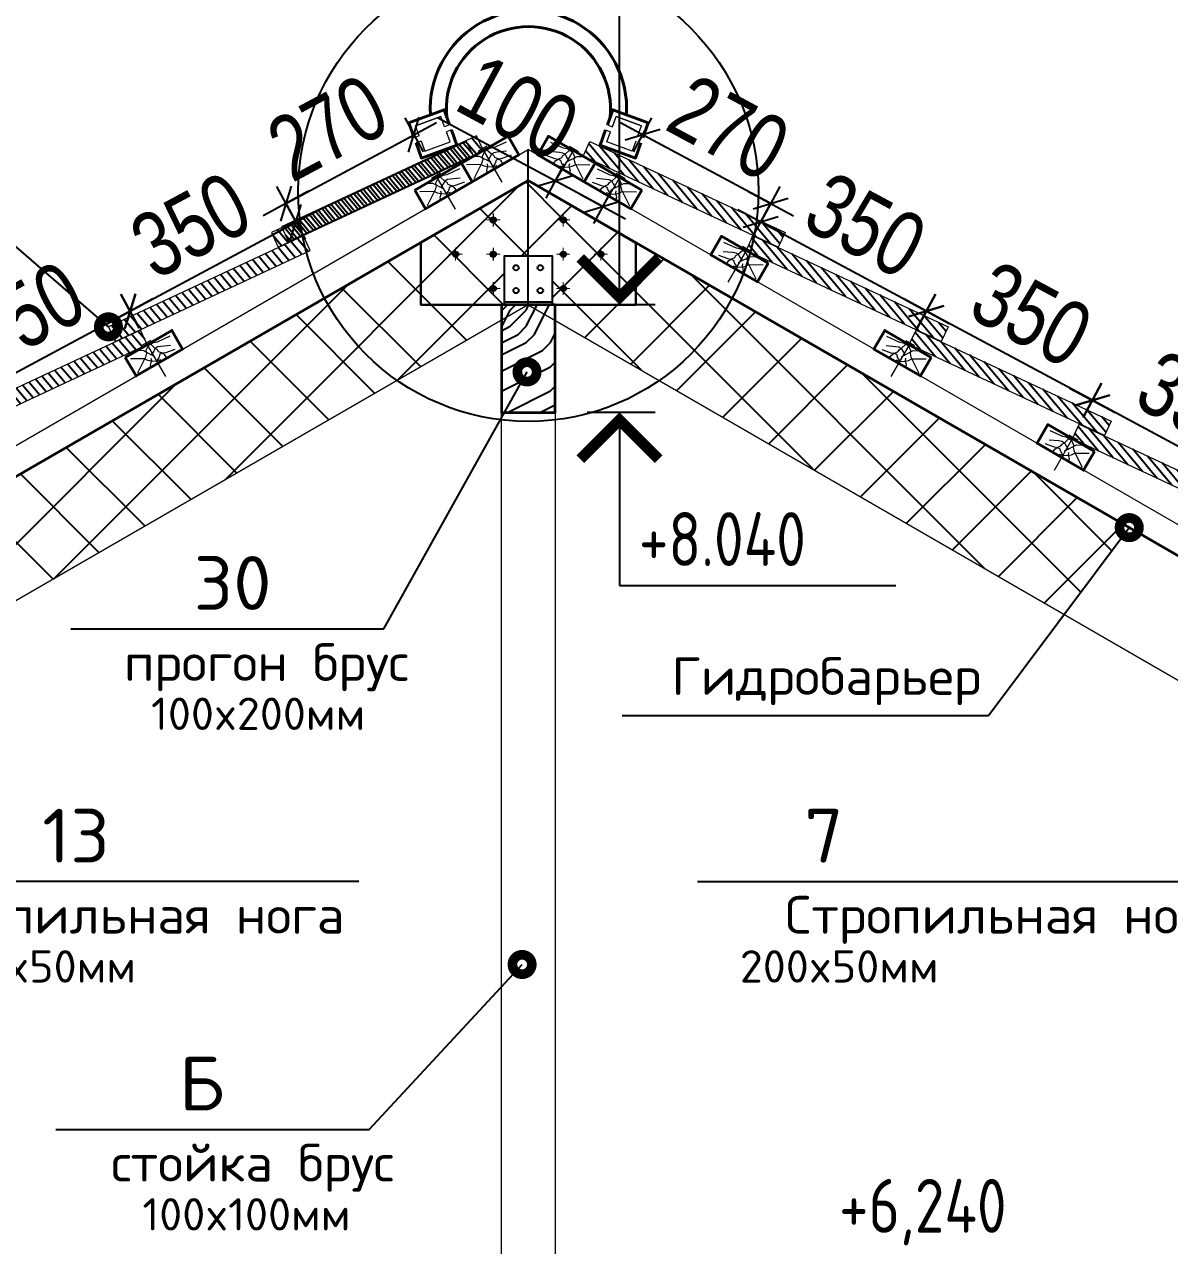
# Model space of a CAD drawing. Extents: x -12289450 to -10763036, y -7834513 to -6150123.
# Drawn here: x -10890721 to -10888592, y -7676758 to -7674489 of the extents above; entities that cross this region are included whole.
import ezdxf

# ---------------------------------------------------------------- set-up
doc = ezdxf.new("R2010")
doc.units = 0
doc.header["$LTSCALE"] = 25
doc.header["$PDMODE"] = 35
doc.layers.get('DefPoints').update_dxf_attribs({"color": 10, "lineweight": 30})
for name, color, linetype in [('004-ВСПЛИНИИ', 15, 'Continuous'), ('005-РАЗМЕРЫ', 252, 'Continuous'), ('008-ШТРИХОВКА', 252, 'Continuous'), ('1рамка1', 7, 'Continuous'), ('Крыши', 7, 'Continuous'), ('Примечания', 7, 'Continuous')]:
    doc.layers.add(name, color=color, linetype=linetype)
for name, color, linetype, lineweight in [('RAZMER', 7, 'Continuous', 9), ('Перегор', 4, 'Continuous', 20), ('Стена', 7, 'Continuous', 5), ('СТЕНЫ', 5, 'Continuous', 40), ('ФУНДАМЕНТ', 5, 'Continuous', 30), ('Штрих', 9, 'Continuous', 13)]:
    doc.layers.add(name, color=color, linetype=linetype, lineweight=lineweight)
doc.styles.add('GOST 2.304', font='cs_gost2304.shx')
doc.styles.add('ROMANT', font='romant.shx', dxfattribs={"height": 2})
doc.styles.get("Standard").update_dxf_attribs({"font": 'arial.ttf'})
doc.styles.add('TXT0', font='txt', dxfattribs={"width": 0.8})
doc.dimstyles.new('Копия 3 РАЗМЕРЫ 3', dxfattribs={"dimscale": 30, "dimtxt": 4, "dimasz": 0.08, "dimexe": 0, "dimexo": 0, "dimgap": 0.9, "dimtad": 1, "dimdec": 0, "dimzin": 0, "dimdsep": 46, "dimtxsty": 'TXT0', "dimblk1": 'A8MITTA', "dimblk2": 'A8MITTA', "dimsah": 1, "dimcen": 0.3, "dimse1": 1, "dimse2": 1, "dimadec": 0, "dimazin": 0, "dimtp": 6, "dimtm": 6, "dimtfac": 1, "dimtdec": 0, "dimtofl": 0, "dimtmove": 0, "dimatfit": 3, "dimldrblk": 'A8MITTA', "dimfxl": 0, "dimtolj": 1, "dimtzin": 0, "dimarcsym": 0})
pattern_1 = [(130, (-22646566.637, -661270.611), (9.728764428, 8.163402643), [])]
pattern_2 = [(130, (-22646869.746, -661095.611), (9.728764428, 8.163402643), [])]
pattern_3 = [(130, (-22647172.855, -660920.611), (9.728764428, 8.163402643), [])]

# ---------------------------------------------------------------- blocks, each defined once
blk = doc.blocks.new('ytjtyj')
at = {"layer": 'Перегор', "linetype": 'Continuous'}
for p, q in [((-3.6, 13.4), (-21.6, 6.9)), ((-12.6, 10.2), (11.8, -56.9))]:
    blk.add_line(p, q, dxfattribs=at)
at = {"layer": 'Стена', "linetype": 'Continuous', "ltscale": 100}
blk.add_line((51.9, -12.5), (38.2, 25), dxfattribs=at)
blk.add_lwpolyline([(-55.8, -9.2), (-42.1, -46.8), (51.9, -12.5), (38.2, 25), (-55.8, -9.2)], close=True, dxfattribs=at)
at = {"layer": 'Штрих', "linetype": 'Continuous', "ltscale": 100}
for p, q in [((-10.2, 4.4), (-15.6, -3.3)), ((0.3, 8.6), (-10.2, 4.4)), ((2, -2.6), (-4.9, 6.5)), ((7.6, 8.6), (0.3, 8.6)), ((32.8, 15.1), (7.6, 8.6)), ((-20.7, -18.1), (-46.9, -13.8)), ((-18.6, -15.3), (-38.4, -41.9)), ((-20.7, -2.7), (-33.2, -0.9)), ((-15.6, -6.6), (-20.7, -2.7)), ((-15.1, -22.2), (-20.7, -18.1)), ((-15.6, -8.5), (-18.6, -15.3)), ((-15.6, -3.3), (-15.6, -8.5)), ((-7.2, -13), (-15.6, -6.6)), ((-9.5, -24.4), (-15.1, -22.2)), ((-9, -18.9), (-8.9, -23.1)), ((-1.7, -7.1), (-7.2, -13)), ((-1.2, -17.6), (-7.2, -13)), ((2, -2.6), (-1.7, -7.1)), ((5.7, -20.6), (1.3, -25.2)), ((7.1, -0.5), (2, -2.6)), ((5.7, -5.8), (2, -2.6)), ((7.2, -9.7), (5.7, -5.8)), ((8.7, -14.8), (5.7, -20.6)), ((12.9, -0.7), (7.1, -0.5)), ((13.7, -13.8), (7.2, -9.7)), ((13.7, -13.8), (8.7, -14.8)), ((30.7, -2.1), (12.9, -0.7)), ((17.6, -17.7), (13.7, -13.8)), ((19.4, -13.8), (13.7, -13.8)), ((21.4, -22.6), (17.5, -23.8)), ((20.1, -23), (17.6, -17.7)), ((37.5, -10.5), (19.4, -13.8)), ((-8.9, -23.1), (-12.3, -30.7)), ((-12.3, -30.7), (-11.7, -34.8)), ((-0.7, -26.6), (-9.5, -24.4)), ((8.3, -25.3), (-0.7, -26.6)), ((1.3, -25.2), (0.1, -30.6)), ((17.5, -23.8), (14, -25.5))]:
    blk.add_line(p, q, dxfattribs=at)
blk = doc.blocks.new('A8MITTA', base_point=(3180, 3140))
for p, q in [((3170, 3130), (3190, 3150)), ((3180, 3155), (3180, 3125)), ((3160, 3140), (3200, 3140))]:
    blk.add_line(p, q)
blk = doc.blocks.new('*D1245')
at = {"layer": '005-РАЗМЕРЫ', "color": 0, "lineweight": -2, "ltscale": 4, "transparency": 16777216}
blk.add_line((-10888429.8, -7675351.8), (-10888733.8, -7675188.5), dxfattribs=at)
at = {"layer": 'DefPoints', "color": 0, "ltscale": 4, "transparency": 16777216}
for p in [(-10888735.9, -7675187.4), (-10888782.7, -7675274.5), (-10888479.6, -7675449.5)]:
    blk.add_point(p, dxfattribs=at)
at = {"layer": '005-РАЗМЕРЫ', "color": 0, "lineweight": -2, "ltscale": 4, "transparency": 16777216, "xscale": 2.4, "yscale": 2.4, "zscale": 2.4}
for p, rotation in [((-10888735.9, -7675187.4), 151.7584222115959), ((-10888427.7, -7675352.9), 331.7584222115959)]:
    blk.add_blockref('A8MITTA', p, dxfattribs=dict(at, rotation=rotation))
at = {"layer": '005-РАЗМЕРЫ', "color": 0, "ltscale": 4, "transparency": 16777216, "insert": (-10888540.7, -7675193.5), "char_height": 120, "attachment_point": 5, "rotation": 331.7584, "style": 'TXT0'}
blk.add_mtext('\\A1;350', dxfattribs=at)
blk = doc.blocks.new('*D1246')
at = {"layer": '005-РАЗМЕРЫ', "color": 0, "lineweight": -2, "ltscale": 4, "transparency": 16777216}
blk.add_line((-10888738, -7675186.2), (-10889042, -7675023), dxfattribs=at)
at = {"layer": 'DefPoints', "color": 0, "ltscale": 4, "transparency": 16777216}
for p in [(-10889044.1, -7675021.8), (-10889085.8, -7675099.5), (-10888782.7, -7675274.5)]:
    blk.add_point(p, dxfattribs=at)
at = {"layer": '005-РАЗМЕРЫ', "color": 0, "lineweight": -2, "ltscale": 4, "transparency": 16777216, "xscale": 2.4, "yscale": 2.4, "zscale": 2.4}
for p, rotation in [((-10889044.1, -7675021.8), 151.7584222115959), ((-10888735.9, -7675187.4), 331.7584222115959)]:
    blk.add_blockref('A8MITTA', p, dxfattribs=dict(at, rotation=rotation))
at = {"layer": '005-РАЗМЕРЫ', "color": 0, "ltscale": 4, "transparency": 16777216, "insert": (-10888848.8, -7675028), "char_height": 120, "attachment_point": 5, "rotation": 331.7584, "style": 'TXT0'}
blk.add_mtext('\\A1;350', dxfattribs=at)
blk = doc.blocks.new('*D1247')
at = {"layer": '005-РАЗМЕРЫ', "color": 0, "lineweight": -2, "ltscale": 4, "transparency": 16777216}
blk.add_line((-10889046.2, -7675020.7), (-10889350.2, -7674857.4), dxfattribs=at)
at = {"layer": 'DefPoints', "color": 0, "ltscale": 4, "transparency": 16777216}
for p in [(-10889352.3, -7674856.3), (-10889389, -7674924.5), (-10889085.8, -7675099.5)]:
    blk.add_point(p, dxfattribs=at)
at = {"layer": '005-РАЗМЕРЫ', "color": 0, "lineweight": -2, "ltscale": 4, "transparency": 16777216, "xscale": 2.4, "yscale": 2.4, "zscale": 2.4}
for p, rotation in [((-10889352.3, -7674856.3), 151.7584222115959), ((-10889044.1, -7675021.8), 331.7584222115959)]:
    blk.add_blockref('A8MITTA', p, dxfattribs=dict(at, rotation=rotation))
at = {"layer": '005-РАЗМЕРЫ', "color": 0, "ltscale": 4, "transparency": 16777216, "insert": (-10889157, -7674862.4), "char_height": 120, "attachment_point": 5, "rotation": 331.7584, "style": 'TXT0'}
blk.add_mtext('\\A1;350', dxfattribs=at)
blk = doc.blocks.new('*D1248')
at = {"layer": '005-РАЗМЕРЫ', "color": 0, "lineweight": -2, "ltscale": 4, "transparency": 16777216}
blk.add_line((-10889335.9, -7674820.7), (-10889569.4, -7674695.2), dxfattribs=at)
at = {"layer": 'DefPoints', "color": 0, "ltscale": 4, "transparency": 16777216}
for p in [(-10889571.5, -7674694.1), (-10889622.8, -7674789.5), (-10889389, -7674924.5)]:
    blk.add_point(p, dxfattribs=at)
at = {"layer": '005-РАЗМЕРЫ', "color": 0, "lineweight": -2, "ltscale": 4, "transparency": 16777216, "xscale": 2.4, "yscale": 2.4, "zscale": 2.4}
for p, rotation in [((-10889571.5, -7674694.1), 151.7584222115959), ((-10889333.8, -7674821.8), 331.7584222115959)]:
    blk.add_blockref('A8MITTA', p, dxfattribs=dict(at, rotation=rotation))
at = {"layer": '005-РАЗМЕРЫ', "color": 0, "ltscale": 4, "transparency": 16777216, "insert": (-10889411.5, -7674681.3), "char_height": 120, "attachment_point": 5, "rotation": 331.7584, "style": 'TXT0'}
blk.add_mtext('\\A1;270', dxfattribs=at)
blk = doc.blocks.new('*D1252')
at = {"layer": '005-РАЗМЕРЫ', "color": 0, "lineweight": -2, "ltscale": 4, "transparency": 16777216}
for p, q in [((-10889733.7, -7674780), (-10889952.6, -7674662.5)), ((-10889647.8, -7674826.2), (-10889731.6, -7674781.2))]:
    blk.add_line(p, q, dxfattribs=at)
at = {"layer": 'DefPoints', "color": 0, "ltscale": 4, "transparency": 16777216}
for p in [(-10889734.8, -7674782), (-10889733.7, -7674780), (-10889648.2, -7674832)]:
    blk.add_point(p, dxfattribs=at)
at = {"layer": '005-РАЗМЕРЫ', "color": 0, "lineweight": -2, "ltscale": 4, "transparency": 16777216, "xscale": 2.4, "yscale": 2.4, "zscale": 2.4}
for p, rotation in [((-10889733.7, -7674780), 151.7584222115986), ((-10889645.7, -7674827.3), 331.7584222115987)]:
    blk.add_blockref('A8MITTA', p, dxfattribs=dict(at, rotation=rotation))
at = {"layer": '005-РАЗМЕРЫ', "color": 0, "ltscale": 4, "transparency": 16777216, "insert": (-10889803, -7674644), "char_height": 120, "attachment_point": 5, "rotation": 331.7584, "style": 'TXT0'}
blk.add_mtext('\\A1;100', dxfattribs=at)
blk = doc.blocks.new('*D1256')
at = {"layer": '005-РАЗМЕРЫ', "color": 0, "lineweight": -2, "ltscale": 4, "transparency": 16777216}
blk.add_line((-10890830.3, -7675186.2), (-10890526.4, -7675023), dxfattribs=at)
at = {"layer": 'DefPoints', "color": 0, "ltscale": 4, "transparency": 16777216}
for p in [(-10890524.2, -7675021.8), (-10890482.5, -7675099.5), (-10890785.6, -7675274.5)]:
    blk.add_point(p, dxfattribs=at)
at = {"layer": '005-РАЗМЕРЫ', "color": 0, "lineweight": -2, "ltscale": 4, "transparency": 16777216, "xscale": 2.4, "yscale": 2.4, "zscale": 2.4}
for p, rotation in [((-10890524.2, -7675021.8), 28.2415777931322), ((-10890832.4, -7675187.4), 208.2415777931322)]:
    blk.add_blockref('A8MITTA', p, dxfattribs=dict(at, rotation=rotation))
at = {"layer": '005-РАЗМЕРЫ', "color": 0, "ltscale": 4, "transparency": 16777216, "insert": (-10890719.5, -7675028), "char_height": 120, "attachment_point": 5, "rotation": 28.2416, "style": 'TXT0'}
blk.add_mtext('\\A1;350', dxfattribs=at)
blk = doc.blocks.new('*D1257')
at = {"layer": '005-РАЗМЕРЫ', "color": 0, "lineweight": -2, "ltscale": 4, "transparency": 16777216}
blk.add_line((-10890522.1, -7675020.7), (-10890218.2, -7674857.4), dxfattribs=at)
at = {"layer": 'DefPoints', "color": 0, "ltscale": 4, "transparency": 16777216}
for p in [(-10890216, -7674856.3), (-10890179.4, -7674924.5), (-10890482.5, -7675099.5)]:
    blk.add_point(p, dxfattribs=at)
at = {"layer": '005-РАЗМЕРЫ', "color": 0, "lineweight": -2, "ltscale": 4, "transparency": 16777216, "xscale": 2.4, "yscale": 2.4, "zscale": 2.4}
for p, rotation in [((-10890216, -7674856.3), 28.2415777931322), ((-10890524.2, -7675021.8), 208.2415777931322)]:
    blk.add_blockref('A8MITTA', p, dxfattribs=dict(at, rotation=rotation))
at = {"layer": '005-РАЗМЕРЫ', "color": 0, "ltscale": 4, "transparency": 16777216, "insert": (-10890411.3, -7674862.4), "char_height": 120, "attachment_point": 5, "rotation": 28.2416, "style": 'TXT0'}
blk.add_mtext('\\A1;350', dxfattribs=at)
blk = doc.blocks.new('*D1258')
at = {"layer": '005-РАЗМЕРЫ', "color": 0, "lineweight": -2, "ltscale": 4, "transparency": 16777216}
blk.add_line((-10890232.5, -7674820.7), (-10889998.9, -7674695.2), dxfattribs=at)
at = {"layer": 'DefPoints', "color": 0, "ltscale": 4, "transparency": 16777216}
for p in [(-10889996.8, -7674694.1), (-10889945.6, -7674789.5), (-10890179.4, -7674924.5)]:
    blk.add_point(p, dxfattribs=at)
at = {"layer": '005-РАЗМЕРЫ', "color": 0, "lineweight": -2, "ltscale": 4, "transparency": 16777216, "xscale": 2.4, "yscale": 2.4, "zscale": 2.4}
for p, rotation in [((-10889996.8, -7674694.1), 28.2415777931322), ((-10890234.6, -7674821.8), 208.2415777931322)]:
    blk.add_blockref('A8MITTA', p, dxfattribs=dict(at, rotation=rotation))
at = {"layer": '005-РАЗМЕРЫ', "color": 0, "ltscale": 4, "transparency": 16777216, "insert": (-10890156.9, -7674681.3), "char_height": 120, "attachment_point": 5, "rotation": 28.2416, "style": 'TXT0'}
blk.add_mtext('\\A1;270', dxfattribs=at)

msp = doc.modelspace()

# ---------------------------------------------------------------- hatches: boundary and pattern name
at = {"layer": '008-ШТРИХОВКА'}
h = msp.add_hatch(dxfattribs=at)
h.set_pattern_fill('ANSI31', color=251, scale=4, angle=5, style=0)
h.set_pattern_definition([(130, (-22647191.509, -660909.842), (9.728764428, 8.163402643), [])])
h.paths.add_polyline_path([(-10889870.1, -7674724.4), (-10889871.6, -7674721.7), (-10889868.9, -7674720.1), (-10889880.2, -7674696), (-10890242.7, -7674865.1), (-10890230, -7674892.3)])
h = msp.add_hatch(dxfattribs=at)
h.set_pattern_fill('ANSI31', color=251, scale=4, angle=5, style=0)
h.set_pattern_definition(pattern_3)
h.paths.add_polyline_path([(-10889888.7, -7674735.2), (-10889890.3, -7674732.5), (-10889887.6, -7674730.9), (-10889898.8, -7674706.8), (-10890261.3, -7674875.9), (-10890248.7, -7674903)])
h = msp.add_hatch(dxfattribs=at)
h.set_pattern_fill('ANSI31', color=251, scale=4, angle=5, style=0)
h.set_pattern_definition(pattern_3)
h.paths.add_polyline_path([(-10889679.6, -7674735.2), (-10889678.1, -7674732.5), (-10889680.8, -7674730.9), (-10889669.5, -7674706.8), (-10889307, -7674875.9), (-10889319.7, -7674903)])
at = {"layer": '008-ШТРИХОВКА', "ltscale": 3}
h = msp.add_hatch(dxfattribs=at)
h.set_pattern_fill('ANSI37', color=256, scale=30)
h.set_pattern_definition([(45, (-10891138.46, -7676799.76), (-67.352, 67.352), []), (135, (-10891138.46, -7676799.76), (-67.352, -67.352), [])])
h.paths.add_polyline_path([(-10890027.6, -7675150.5, -0.121044), (-10890162.8, -7674997.7), (-10891138.5, -7675560.9), (-10891138.5, -7675791.9), (-10891017.8, -7675722.2), (-10891036.5, -7675661, -0.503597), (-10891048.1, -7675652.3, -1), (-10891030.1, -7675652.3, -0.330143), (-10891036.5, -7675661), (-10891017.8, -7675722.2)])
h.paths.add_polyline_path([(-10889834.2, -7675038.8), (-10889834.2, -7675010), (-10889984.1, -7675010), (-10889984.1, -7674894.4), (-10890162.8, -7674997.7, 0.121044), (-10890027.6, -7675150.5)])
h.paths.add_polyline_path([(-10889829.2, -7674919.9), (-10889784.2, -7674919.9), (-10889784.2, -7674779), (-10889784.2, -7674779), (-10889984.1, -7674894.4), (-10889984.1, -7675010), (-10889834.2, -7675010), (-10889834.2, -7675009.9), (-10889829.2, -7675009.9)])
h.paths.add_polyline_path([(-10889584.1, -7674894.6), (-10889784.2, -7674779), (-10889784.2, -7674919.9), (-10889739.2, -7674919.9), (-10889739.2, -7675009.9), (-10889734.2, -7675009.9), (-10889584.1, -7675010)])
h.paths.add_polyline_path([(-10889719.3, -7674912), (-10889719.3, -7674911, 0.400203), (-10889724, -7674916), (-10889723.1, -7674916, -0.40079)], flags=0)
h.paths.add_polyline_path([(-10889719.2, -7674912), (-10889719.2, -7674911, 0.406669), (-10889724.1, -7674916), (-10889723, -7674916, -0.40079)], flags=16)
h.paths.add_polyline_path([(-10889649.3, -7674920), (-10889649.3, -7674921, 0.425077), (-10889644.1, -7674916), (-10889645.1, -7674916, -0.427766)], flags=16)
h.paths.add_polyline_path([(-10889719.3, -7674975.7), (-10889719.3, -7674974.7, 0.400203), (-10889724, -7674979.7), (-10889723.1, -7674979.7, -0.40079)], flags=16)
h.paths.add_polyline_path([(-10889719.2, -7674983.7), (-10889719.2, -7674984.7, 0.421798), (-10889714.1, -7674979.7), (-10889715, -7674979.7, -0.427766)], flags=16)
h.paths.add_polyline_path([(-10889719.3, -7674848.2), (-10889719.3, -7674847.2, 0.400203), (-10889724, -7674852.2), (-10889723.1, -7674852.2, -0.40079)], flags=0)
h.paths.add_polyline_path([(-10889719.2, -7674848.2), (-10889719.2, -7674847.2, 0.406669), (-10889724.1, -7674852.2), (-10889723, -7674852.2, -0.40079)], flags=16)
h.paths.add_polyline_path([(-10889405.4, -7674997.7), (-10889584.1, -7674894.6), (-10889584.1, -7675010), (-10889734.2, -7675010), (-10889734.2, -7675038.8), (-10889540.7, -7675150.6, 0.121047)])
h.paths.add_polyline_path([(-10889405.4, -7674997.7, -0.121047), (-10889540.7, -7675150.6), (-10888788.1, -7675585.1), (-10888672.6, -7675431.1, -0.379494), (-10888675, -7675419.4)])
h.paths.add_polyline_path([(-10888544.3, -7675494.9), (-10888544.3, -7675725.8), (-10888316.3, -7675857.5), (-10888245.9, -7675781.6, -0.208652), (-10888248.8, -7675775, -1), (-10888230.8, -7675775, -0.654736), (-10888245.9, -7675781.6), (-10888316.3, -7675857.5), (-10886829.2, -7676716), (-10886829.2, -7676658.3), (-10887284.2, -7676395.6), (-10887284.2, -7676222.4)])
h.paths.add_polyline_path([(-10886684.2, -7676742), (-10886739.2, -7676710.3), (-10886739.2, -7676744.9), (-10886734.2, -7676744.9), (-10886734.2, -7676770.9), (-10886684.2, -7676799.8)])
h.paths.add_polyline_path([(-10886766.7, -7676718.6, 1), (-10886756.7, -7676718.6, 1)], flags=17)
h.paths.add_polyline_path([(-10886739.2, -7676654.9), (-10886829.2, -7676654.9), (-10886829.2, -7676658.3), (-10886807, -7676671.1, -0.277163), (-10886802.5, -7676673.7), (-10886739.2, -7676710.3)], flags=17)
h.paths.add_polyline_path([(-10886756.7, -7676676.1, -1), (-10886766.7, -7676676.1, -1)], flags=16)
h.paths.add_polyline_path([(-10886684.2, -7676568.8), (-10887284.2, -7676222.4), (-10887284.2, -7676395.6), (-10886829.2, -7676658.3), (-10886829.2, -7676654.9), (-10886739.2, -7676654.9), (-10886739.2, -7676710.3), (-10886684.2, -7676742)])
h.paths.add_polyline_path([(-10886719.2, -7676586.1, -1), (-10886709.2, -7676586.1, -1)], flags=16)
h.paths.add_polyline_path([(-10886718.2, -7676586.1, -1), (-10886710.2, -7676586.1, -1)], flags=0)
h.paths.add_polyline_path([(-10886709, -7676690.2, -1), (-10886719, -7676690.2, -1)], flags=16)
h.paths.add_polyline_path([(-10886979.2, -7676534.3, -1), (-10886989.2, -7676534.3, -1)], flags=16)
h.paths.add_polyline_path([(-10886979.4, -7676430.3, -1), (-10886989.4, -7676430.3, -1)], flags=16)
h.paths.add_polyline_path([(-10886980.3, -7676430.3, -1), (-10886988.4, -7676430.3, -1)], flags=0)
h.paths.add_polyline_path([(-10887249.4, -7676378.3, -1), (-10887259.4, -7676378.3, -1)], flags=16)
h.paths.add_polyline_path([(-10887249.5, -7676274.3, -1), (-10887259.5, -7676274.3, -1)], flags=16)
h.paths.add_polyline_path([(-10887250.5, -7676274.3, -1), (-10887258.6, -7676274.3, -1)], flags=0)
at = {"layer": '008-ШТРИХОВКА'}
h = msp.add_hatch(dxfattribs=at)
h.set_pattern_fill('ANSI31', color=251, scale=4, angle=5, style=0)
h.set_pattern_definition(pattern_2)
h.paths.add_polyline_path([(-10890191.8, -7674910.2), (-10890193.4, -7674907.5), (-10890190.7, -7674905.9), (-10890201.9, -7674881.8), (-10890564.5, -7675050.9), (-10890551.8, -7675078)])
h = msp.add_hatch(dxfattribs=at)
h.set_pattern_fill('ANSI31', color=251, scale=4, angle=5, style=0)
h.set_pattern_definition(pattern_2)
h.paths.add_polyline_path([(-10889376.5, -7674910.2), (-10889374.9, -7674907.5), (-10889377.6, -7674905.9), (-10889366.4, -7674881.8), (-10889003.9, -7675050.9), (-10889016.6, -7675078)])
h = msp.add_hatch(dxfattribs=at)
h.set_pattern_fill('WOODFACE', color=251, scale=300, style=0, pattern_type=2)
h.set_pattern_definition([(0, (784321.93, -567795.14), (300, 300), [15, -285]), (90, (784441.93, -567690.14), (-300, 300), [30, -270]), (45, (784381.93, -567720.14), (3e-14, 300), [21.21, -63.63, 21.21, -42.42, 148.5, -127.2940687]), (45, (784306.93, -567810.14), (3e-14, 300), [21.213, -42.426, 21.213, -339.4120686]), (45, (784411.93, -567780.14), (3e-14, 300), [21.213, -403.0510686]), (45, (784441.93, -567795.14), (3e-14, 300), [21.213, -403.0510686]), (45, (784396.93, -567765.14), (3e-14, 300), [21.213, -403.0510686]), (45, (784381.93, -567750.14), (3e-14, 300), [42.426, -381.8380686]), (45, (784456.93, -567525.14), (3e-14, 300), [42.426, -381.8380686]), (45, (784351.93, -567735.14), (3e-14, 300), [84.852, -339.4120686]), (45, (784336.93, -567720.14), (3e-14, 300), [84.852, -339.4120686]), (45, (784531.93, -567630.14), (3e-14, 300), [84.852, -339.4120686]), (45, (784321.93, -567690.14), (3e-14, 300), [63.6396, -360.6244686]), (45, (784261.93, -567645.14), (3e-14, 300), [63.6396, -360.6244686]), (45, (784291.93, -567675.14), (3e-14, 300), [63.6396, -360.6244686]), (45, (784486.93, -567585.14), (3e-14, 300), [106.06602, -318.1980486]), (45, (784456.93, -567570.14), (3e-14, 300), [106.06602, -318.1980486]), (45, (784486.93, -567645.14), (3e-14, 300), [148.492424, -275.7716445]), (26.5650512, (784351.93, -567765.14), (300, 1e-07), [33.541017, -637.279374]), (26.5650512, (784411.93, -567675.14), (300, 1e-07), [33.541017, -637.279374]), (26.5650512, (784396.93, -567705.14), (300, 1e-07), [33.541017, -637.279374]), (26.5650512, (784336.93, -567795.14), (300, 1e-07), [67.08204, -603.738353]), (26.5650512, (784396.93, -567660.14), (300, 1e-07), [100.623059, -570.197334]), (26.5650512, (784366.93, -567645.14), (300, 1e-07), [134.1640785, -536.6563146]), (26.5650512, (784336.93, -567630.14), (300, 1e-07), [134.1640785, -536.6563146]), (26.5650512, (784291.93, -567540.14), (300, 1e-07), [134.1640785, -536.6563146]), (26.5650512, (784291.93, -567570.14), (300, 1e-07), [167.7051, -503.115293]), (26.5650512, (784306.93, -567600.14), (300, 1e-07), [167.7051, -503.115293]), (63.4349488, (784411.93, -567720.14), (2e-08, 300), [33.541017, -637.279374]), (63.4349488, (784366.93, -567750.14), (2e-08, 300), [33.541017, -637.279374]), (63.4349488, (784321.93, -567795.14), (2e-08, 300), [67.08204, -603.738353]), (63.4349488, (784411.93, -567750.14), (2e-08, 300), [67.08204, -603.738353]), (63.4349488, (784291.93, -567810.14), (2e-08, 300), [100.623059, -570.197334]), (63.4349488, (784261.93, -567810.14), (2e-08, 300), [134.1640785, -536.6563146]), (63.4349488, (784531.93, -567795.14), (2e-08, 300), [134.1640785, -536.6563146]), (63.4349488, (784426.93, -567765.14), (2e-08, 300), [134.1640785, -536.6563146]), (63.4349488, (784486.93, -567795.14), (2e-08, 300), [167.7051, -503.115293]), (63.4349488, (784456.93, -567780.14), (2e-08, 300), [167.7051, -503.115293])])
h.paths.add_polyline_path([(-10889734.2, -7675209.9), (-10889734.2, -7675009.9), (-10889834.2, -7675009.9), (-10889834.2, -7675209.9)])
h = msp.add_hatch(dxfattribs=at)
h.set_pattern_fill('ANSI31', color=251, scale=4, angle=5, style=0)
h.set_pattern_definition(pattern_1)
h.paths.add_polyline_path([(-10890495, -7675085.2), (-10890496.5, -7675082.5), (-10890493.8, -7675080.9), (-10890505, -7675056.8), (-10890867.6, -7675225.9), (-10890854.9, -7675253)])
h = msp.add_hatch(dxfattribs=at)
h.set_pattern_fill('ANSI31', color=251, scale=4, angle=5, style=0)
h.set_pattern_definition(pattern_1)
h.paths.add_polyline_path([(-10889073.4, -7675085.2), (-10889071.8, -7675082.5), (-10889074.5, -7675080.9), (-10889063.3, -7675056.8), (-10888700.8, -7675225.9), (-10888713.5, -7675253)])
h = msp.add_hatch(dxfattribs=at)
h.set_pattern_fill('ANSI31', color=251, scale=4, angle=5, style=0)
h.set_pattern_definition([(130, (-22646263.529, -661445.611), (9.728764428, 8.163402643), [])])
h.paths.add_polyline_path([(-10888770.3, -7675260.2), (-10888768.7, -7675257.5), (-10888771.4, -7675255.9), (-10888760.2, -7675231.8), (-10888397.7, -7675400.9), (-10888410.3, -7675428)])
at = {"layer": 'Перегор', "linetype": 'Continuous', "ltscale": 5}
h = msp.add_hatch(color=256, dxfattribs=at)
edge = h.paths.add_edge_path()
edge.add_arc((-10889849.3, -7674852.2), 4.01, 0, 360, ccw=False)
h = msp.add_hatch(color=256, dxfattribs=at)
edge = h.paths.add_edge_path()
edge.add_arc((-10889849.1, -7674852.2), 4.01, -180, 180)
h = msp.add_hatch(color=256, dxfattribs=at)
edge = h.paths.add_edge_path()
edge.add_arc((-10889719.1, -7674852.2), 4.01, -180, 180)
h = msp.add_hatch(color=256, dxfattribs=at)
edge = h.paths.add_edge_path()
edge.add_arc((-10889719, -7674852.2), 4.01, -180, 180)
h = msp.add_hatch(color=256, dxfattribs=at)
edge = h.paths.add_edge_path()
edge.add_arc((-10889919.1, -7674916), 4.01, 180, 540, ccw=False)
h = msp.add_hatch(color=256, dxfattribs=at)
edge = h.paths.add_edge_path()
edge.add_arc((-10889849.3, -7674916), 4.01, 0, 360)
h = msp.add_hatch(color=256, dxfattribs=at)
edge = h.paths.add_edge_path()
edge.add_arc((-10889849.1, -7674916), 4.01, 180, 540, ccw=False)
h = msp.add_hatch(color=256, dxfattribs=at)
edge = h.paths.add_edge_path()
edge.add_arc((-10889719.1, -7674916), 4.01, 180, 540, ccw=False)
h = msp.add_hatch(color=256, dxfattribs=at)
edge = h.paths.add_edge_path()
edge.add_arc((-10889719, -7674916), 4.01, 180, 540, ccw=False)
h = msp.add_hatch(color=256, dxfattribs=at)
edge = h.paths.add_edge_path()
edge.add_arc((-10889649.1, -7674916), 4.01, 180, 540, ccw=False)
h = msp.add_hatch(color=256, dxfattribs=at)
edge = h.paths.add_edge_path()
edge.add_arc((-10889849.3, -7674979.7), 4.01, 0, 360)
h = msp.add_hatch(color=256, dxfattribs=at)
edge = h.paths.add_edge_path()
edge.add_arc((-10889849.1, -7674979.7), 4.01, 180, 540, ccw=False)
h = msp.add_hatch(color=256, dxfattribs=at)
edge = h.paths.add_edge_path()
edge.add_arc((-10889719.1, -7674979.7), 4.01, 180, 540, ccw=False)
h = msp.add_hatch(color=256, dxfattribs=at)
edge = h.paths.add_edge_path()
edge.add_arc((-10889719, -7674979.7), 4.01, 180, 540, ccw=False)

# ---------------------------------------------------------------- linework, layer by layer
at = {"lineweight": 25, "ltscale": 20}
for p, q in [((-10890564.5, -7675050.9), (-10890925.9, -7674737.9)), ((-10890052.3, -7675611.9), (-10889786.5, -7675134.6)), ((-10888928.8, -7675772.7), (-10888667.2, -7675423.9)), ((-10890634.6, -7675611.9), (-10890052.3, -7675611.9)), ((-10889609.4, -7675772.7), (-10888928.8, -7675772.7)), ((-10890099, -7676081.4), (-10890908.6, -7676081.4)), ((-10889469.4, -7676081.4), (-10888524, -7676081.4)), ((-10890079.9, -7676541.8), (-10889795.6, -7676235.5)), ((-10890662.2, -7676541.8), (-10890079.9, -7676541.8))]:
    msp.add_line(p, q, dxfattribs=at)
at = {"lineweight": 25, "ltscale": 20, "const_width": 36}
for points in [[(-10890573.4, -7675051.7, -1), (-10890555.5, -7675050.1, -1)], [(-10889777.5, -7675134.6, 1), (-10889795.5, -7675134.6, 1)], [(-10888658.2, -7675423.9, 1), (-10888676.2, -7675423.9, 1)], [(-10889786.6, -7676235.5, 1), (-10889804.6, -7676235.5, 1)]]:
    msp.add_lwpolyline(points, format="xyb", close=True, dxfattribs=at)
at = {"layer": '004-ВСПЛИНИИ', "color": 1}
msp.add_circle((-10889784.1, -7674798.9), 427.7, dxfattribs=at)
at = {"layer": '008-ШТРИХОВКА', "ltscale": 3}
msp.add_lwpolyline([(-10889784.2, -7675010), (-10889784.2, -7674721.3)], dxfattribs=at)
at = {"layer": '1рамка1', "color": 7, "lineweight": 25, "ltscale": 133.333333}
msp.add_line((-10889739.2, -7675004.9), (-10889829.2, -7675004.9), dxfattribs=at)
msp.add_lwpolyline([(-10889829.2, -7675009.9), (-10889739.2, -7675009.9), (-10889739.2, -7674919.9), (-10889829.2, -7674919.9), (-10889829.2, -7675009.9)], close=True, dxfattribs=at)
for centre in [(-10889849.3, -7674852.2), (-10889849.1, -7674852.2), (-10889719.1, -7674852.2), (-10889719, -7674852.2), (-10889919.1, -7674916), (-10889849.3, -7674916), (-10889849.1, -7674916), (-10889719.1, -7674916), (-10889719, -7674916), (-10889649.1, -7674916), (-10889806.9, -7674941.1), (-10889761.7, -7674941.1), (-10889849.3, -7674979.7), (-10889849.1, -7674979.7), (-10889719.1, -7674979.7), (-10889719, -7674979.7), (-10889806.9, -7674983.6), (-10889761.7, -7674983.6)]:
    msp.add_circle(centre, 5, dxfattribs=at)
at = {"layer": 'RAZMER', "ltscale": 4}
for p, q in [((-10891279.9, -7675584.9), (-10889784.2, -7674721.3)), ((-10891279.9, -7675584.9), (-10889784.2, -7674721.3)), ((-10885734.2, -7677059.6), (-10889784.2, -7674721.3)), ((-10885764.2, -7677100), (-10889784.2, -7674779))]:
    msp.add_line(p, q, dxfattribs=at)
for points in [[(-10891279.9, -7675642.6), (-10889784.2, -7674779)], [(-10891279.9, -7675642.6), (-10889784.2, -7674779)], [(-10889784.2, -7675010), (-10886684.2, -7676799.8), (-10886684.2, -7676568.8), (-10889784.2, -7674779)], [(-10889784.2, -7675010), (-10891279.9, -7675873.5)], [(-10889784.2, -7675010), (-10891279.9, -7675873.5)]]:
    msp.add_lwpolyline(points, dxfattribs=at)
at = {"layer": 'RAZMER', "color": 1, "lineweight": 35, "ltscale": 4}
msp.add_lwpolyline([(-10889834.2, -7675009.9), (-10889834.2, -7675209.9), (-10889734.2, -7675209.9), (-10889734.2, -7675009.9)], close=True, dxfattribs=at)
at = {"layer": 'Крыши', "lineweight": 18, "ltscale": 3}
msp.add_lwpolyline([(-10889834.2, -7675209.9), (-10889734.2, -7675209.9), (-10889734.2, -7677049.9), (-10889834.2, -7677049.9)], close=True, dxfattribs=at)
at = {"layer": 'Перегор', "linetype": 'Continuous', "lineweight": 40, "ltscale": 100}
for p in [(-10891279.9, -7675642.6), (-10886684.2, -7676568.8)]:
    msp.add_line(p, (-10889784.2, -7674779), dxfattribs=at)
for points in [[(-10889930.4, -7674675.8), (-10889940.7, -7674647.6), (-10890006.4, -7674671.6), (-10889996.2, -7674699.7)], [(-10889637.1, -7674675.8), (-10889626.9, -7674647.6), (-10889561.1, -7674671.6), (-10889571.4, -7674699.7)], [(-10889992.8, -7674709.1), (-10889982.5, -7674737.3), (-10889916.7, -7674713.4), (-10889927, -7674685.2)], [(-10889574.8, -7674709.1), (-10889585, -7674737.3), (-10889650.8, -7674713.4), (-10889640.5, -7674685.2)]]:
    msp.add_lwpolyline(points, dxfattribs=at)
at = {"layer": 'Перегор', "linetype": 'Continuous', "ltscale": 100}
for points in [[(-10889939.8, -7674679.2), (-10889946.6, -7674660.4), (-10889993.6, -7674677.5)], [(-10889986.8, -7674696.3), (-10889993.6, -7674677.5), (-10889946.6, -7674660.4)], [(-10889930.4, -7674675.8), (-10889939.8, -7674679.2)], [(-10889637.1, -7674675.8), (-10889627.7, -7674679.2)], [(-10889627.7, -7674679.2), (-10889620.9, -7674660.4), (-10889573.9, -7674677.5)], [(-10889580.8, -7674696.3), (-10889573.9, -7674677.5), (-10889620.9, -7674660.4)], [(-10889986.8, -7674696.3), (-10889996.2, -7674699.7)], [(-10889983.4, -7674705.7), (-10889976.5, -7674724.5), (-10889929.5, -7674707.4), (-10889936.4, -7674688.6)], [(-10889927, -7674685.2), (-10889936.4, -7674688.6)], [(-10889640.5, -7674685.2), (-10889631.2, -7674688.6)], [(-10889584.2, -7674705.7), (-10889591, -7674724.5), (-10889638, -7674707.4), (-10889631.2, -7674688.6)], [(-10889983.4, -7674705.7), (-10889992.8, -7674709.1)]]:
    msp.add_lwpolyline(points, dxfattribs=at)
for points in [[(-10890242.7, -7674865.1), (-10890230, -7674892.3), (-10889867.5, -7674723.2), (-10889880.2, -7674696)], [(-10890261.3, -7674875.9), (-10890248.7, -7674903), (-10889886.2, -7674734), (-10889898.8, -7674706.8)], [(-10889307, -7674875.9), (-10889319.7, -7674903), (-10889682.2, -7674734), (-10889669.5, -7674706.8)], [(-10890564.5, -7675050.9), (-10890551.8, -7675078), (-10890189.3, -7674909), (-10890201.9, -7674881.8)], [(-10889003.9, -7675050.9), (-10889016.6, -7675078), (-10889379.1, -7674909), (-10889366.4, -7674881.8)], [(-10890867.6, -7675225.9), (-10890854.9, -7675253), (-10890492.4, -7675084), (-10890505, -7675056.8)], [(-10888700.8, -7675225.9), (-10888713.5, -7675253), (-10889076, -7675084), (-10889063.3, -7675056.8)], [(-10888397.7, -7675400.9), (-10888410.3, -7675428), (-10888772.9, -7675259), (-10888760.2, -7675231.8)]]:
    msp.add_lwpolyline(points, close=True, dxfattribs=at)
at = {"layer": 'Перегор', "linetype": 'Continuous', "ltscale": 5, "const_width": 2}
for points in [[(-10889849.3, -7674864.5), (-10889849.3, -7674840)], [(-10889849.1, -7674864.5), (-10889849.1, -7674840)], [(-10889719.3, -7674864.5), (-10889719.3, -7674840)], [(-10889719.2, -7674864.5), (-10889719.2, -7674840)], [(-10889862, -7674852.2), (-10889836.5, -7674852.2)], [(-10889836.3, -7674852.2), (-10889861.8, -7674852.2)], [(-10889706.3, -7674852.2), (-10889731.8, -7674852.2)], [(-10889706.3, -7674852.2), (-10889731.8, -7674852.2)], [(-10889919.3, -7674903.7), (-10889919.3, -7674928.2)], [(-10889849.3, -7674903.7), (-10889849.3, -7674928.2)], [(-10889849.1, -7674903.7), (-10889849.1, -7674928.2)], [(-10889719.3, -7674903.7), (-10889719.3, -7674928.2)], [(-10889719.2, -7674903.7), (-10889719.2, -7674928.2)], [(-10889649.3, -7674903.7), (-10889649.3, -7674928.2)], [(-10889906.3, -7674916), (-10889931.8, -7674916)], [(-10889862, -7674916), (-10889836.5, -7674916)], [(-10889836.3, -7674916), (-10889861.8, -7674916)], [(-10889706.3, -7674916), (-10889731.8, -7674916)], [(-10889706.3, -7674916), (-10889731.8, -7674916)], [(-10889636.3, -7674916), (-10889661.8, -7674916)], [(-10889849.3, -7674967.5), (-10889849.3, -7674992)], [(-10889849.1, -7674967.5), (-10889849.1, -7674992)], [(-10889719.3, -7674967.5), (-10889719.3, -7674992)], [(-10889719.2, -7674967.5), (-10889719.2, -7674992)], [(-10889862, -7674979.7), (-10889836.5, -7674979.7)], [(-10889836.3, -7674979.7), (-10889861.8, -7674979.7)], [(-10889706.3, -7674979.7), (-10889731.8, -7674979.7)], [(-10889706.3, -7674979.7), (-10889731.8, -7674979.7)]]:
    msp.add_lwpolyline(points, dxfattribs=at)
at = {"layer": 'Перегор', "linetype": 'Continuous', "ltscale": 5}
for centre in [(-10889849.3, -7674852.2), (-10889849.1, -7674852.2), (-10889719.1, -7674852.2), (-10889719, -7674852.2), (-10889919.1, -7674916), (-10889849.3, -7674916), (-10889849.1, -7674916), (-10889719.1, -7674916), (-10889719, -7674916), (-10889649.1, -7674916), (-10889849.3, -7674979.7), (-10889849.1, -7674979.7), (-10889719.1, -7674979.7), (-10889719, -7674979.7)]:
    msp.add_circle(centre, 4.01, dxfattribs=at)
at = {"layer": 'Перегор', "linetype": 'Continuous', "lineweight": 40, "ltscale": 100}
for radius, start, end in [(182.5, 356.4776, 183.5224), (152.5, 353.7736, 186.2264), (152.5, 353.7736, 186.2264)]:
    msp.add_arc((-10889783.8, -7674645.6), radius, start, end, dxfattribs=at)
at = {"layer": 'Примечания', "linetype": 'Continuous', "lineweight": 25, "ltscale": 40}
for p, q in [((-10889614.5, -7675010), (-10889614.5, -7674306.6)), ((-10889548.4, -7675010), (-10889674.5, -7675010)), ((-10889548.4, -7675209.8), (-10889674.5, -7675209.8)), ((-10889614.5, -7675209.8), (-10889614.5, -7675531.2)), ((-10889614.5, -7675531.2), (-10889101, -7675531.2))]:
    msp.add_line(p, q, dxfattribs=at)
at = {"layer": 'Примечания', "linetype": 'Continuous', "lineweight": 25, "ltscale": 40, "const_width": 20}
for points in [[(-10889687.5, -7674922.9), (-10889614.5, -7674995.8), (-10889541.6, -7674922.9)], [(-10889541.6, -7675296.8), (-10889614.5, -7675223.9), (-10889687.5, -7675296.8)]]:
    msp.add_lwpolyline(points, dxfattribs=at)
at = {"layer": 'СТЕНЫ', "color": 2}
for points in [[(-10889908.4, -7674746.8), (-10889888.4, -7674781.5), (-10889801.7, -7674731.5), (-10889821.7, -7674696.8), (-10889908.4, -7674746.8)], [(-10889660, -7674746.8), (-10889680, -7674781.5), (-10889766.6, -7674731.5), (-10889746.6, -7674696.8), (-10889660, -7674746.8)], [(-10889995, -7674796.8), (-10889975, -7674831.5), (-10889888.4, -7674781.5), (-10889908.4, -7674746.8), (-10889995, -7674796.8)], [(-10889573.4, -7674796.8), (-10889593.4, -7674831.5), (-10889680, -7674781.5), (-10889660, -7674746.8), (-10889573.4, -7674796.8)], [(-10889338.2, -7674932.6), (-10889358.2, -7674967.2), (-10889444.8, -7674917.2), (-10889424.8, -7674882.6), (-10889338.2, -7674932.6)], [(-10890533.2, -7675107.6), (-10890513.2, -7675142.2), (-10890426.6, -7675092.2), (-10890446.6, -7675057.6), (-10890533.2, -7675107.6)], [(-10889035.1, -7675107.6), (-10889055.1, -7675142.2), (-10889141.7, -7675092.2), (-10889121.7, -7675057.6), (-10889035.1, -7675107.6)], [(-10888732, -7675282.6), (-10888752, -7675317.2), (-10888838.6, -7675267.2), (-10888818.6, -7675232.6), (-10888732, -7675282.6)]]:
    msp.add_lwpolyline(points, close=True, dxfattribs=at)
at = {"layer": 'ФУНДАМЕНТ', "linetype": 'Continuous', "ltscale": 75}
msp.add_lwpolyline([(-10889984.1, -7674894.4), (-10889984.1, -7675010), (-10889584.1, -7675010), (-10889584.1, -7674894.6), (-10889784.2, -7674779), (-10889984.1, -7674894.4)], close=True, dxfattribs=at)

# ---------------------------------------------------------------- block references
at = {"layer": '005-РАЗМЕРЫ', "color": 251, "rotation": 10.00000002058262}
for p in [(-10889855, -7674728.1), (-10889941.6, -7674778.1), (-10890479.9, -7675088.9)]:
    msp.add_blockref('ytjtyj', p, dxfattribs=at)
at = {"layer": '005-РАЗМЕРЫ', "color": 251, "ltscale": 0.04, "xscale": -1, "rotation": 349.9999999794174}
for p in [(-10889713.3, -7674728.1), (-10889626.7, -7674778.1)]:
    msp.add_blockref('ytjtyj', p, dxfattribs=at)
at = {"layer": '005-РАЗМЕРЫ', "color": 251, "xscale": -1, "rotation": 349.9999999794174}
for p in [(-10889391.6, -7674913.9), (-10889088.5, -7675088.9), (-10888785.4, -7675263.9)]:
    msp.add_blockref('ytjtyj', p, dxfattribs=at)

# ---------------------------------------------------------------- texts
at = {"layer": 'Примечания', "linetype": 'Continuous', "lineweight": 25, "ltscale": 40, "style": 'GOST 2.304'}
for s, p in [('+8.040', (-10889578.5, -7675495.2)), ('+6,240', (-10889206.6, -7676733.9))]:
    msp.add_text(s, height=100, dxfattribs=at).set_placement(p)
at = {"layer": 'Примечания', "color": 7}
for s, insert, char_height, attachment_point in [('\\A1;{\\Fsimplex|c204;прогон\\Fsimplex|c0; \\Fsimplex|c204;брус}', (-10890007.8, -7675683.3), 70, 6), ('\\A1;{\\Fsimplex|c204;Гидробарьер}', (-10888942.3, -7675709.2), 70, 6), ('\\A1;{\\Fsimplex|c0;100x200\\Fsimplex|c204;мм}', (-10890087.1, -7675769.7), 60, 6), ('\\A1;{\\Fsimplex|c204;Стропильная\\Fsimplex|c0; \\Fsimplex|c204;нога}', (-10890956.1, -7676152.7), 70, 4), ('\\A1;{\\Fsimplex|c204;Стропильная\\Fsimplex|c0; \\Fsimplex|c204;нога}', (-10888476.3, -7676152.7), 70, 6), ('\\A1;{\\Fsimplex|c0;200x50\\Fsimplex|c204;мм}', (-10890882.7, -7676239.1), 60, 4), ('\\A1;{\\Fsimplex|c0;200x50\\Fsimplex|c204;мм}', (-10889021.5, -7676239.1), 60, 6), ('\\A1;{\\Fsimplex|c204;стойка\\Fsimplex|c0; \\Fsimplex|c204;брус}', (-10890035.3, -7676613.2), 70, 6), ('\\A1;{\\Fsimplex|c0;100x100\\Fsimplex|c204;мм}', (-10890114.7, -7676699.6), 60, 6)]:
    msp.add_mtext(s, dxfattribs=dict(at, insert=insert, char_height=char_height, attachment_point=attachment_point))
at = {"layer": 'Стена', "linetype": 'Continuous', "ltscale": 100, "style": 'ROMANT'}
for s, p in [('30', (-10890405.9, -7675576.8)), ('7', (-10889271.2, -7676046.2)), ('Б', (-10890433.5, -7676506.6))]:
    msp.add_text(s, height=100, rotation=360, dxfattribs=at).set_placement(p)
msp.add_text('13', height=100, dxfattribs=at).set_placement((-10890687.5, -7676046.2))

# ---------------------------------------------------------------- dimensions: what is measured, and where the dimension line sits
at = {"layer": '005-РАЗМЕРЫ', "ltscale": 4}
for base, p1, p2, angle, picture, middle in [((-10889733.7, -7674780), (-10889648.2, -7674832), (-10889734.8, -7674782), 331.7584, '*D1252', (-10889803, -7674644)), ((-10890216, -7674856.3), (-10890482.5, -7675099.5), (-10890179.4, -7674924.5), 208.2416, '*D1257', (-10890411.3, -7674862.4)), ((-10889352.3, -7674856.3), (-10889085.8, -7675099.5), (-10889389, -7674924.5), 331.7584, '*D1247', (-10889157, -7674862.4)), ((-10890524.2, -7675021.8), (-10890785.6, -7675274.5), (-10890482.5, -7675099.5), 208.2416, '*D1256', (-10890719.5, -7675028)), ((-10889044.1, -7675021.8), (-10888782.7, -7675274.5), (-10889085.8, -7675099.5), 331.7584, '*D1246', (-10888848.8, -7675028)), ((-10888735.9, -7675187.4), (-10888479.6, -7675449.5), (-10888782.7, -7675274.5), 331.7584, '*D1245', (-10888540.7, -7675193.5))]:
    dim = msp.add_linear_dim(base=base, p1=p1, p2=p2, angle=angle, dimstyle='Копия 3 РАЗМЕРЫ 3', dxfattribs=at)
    dim.commit()
    dim.dimension.update_dxf_attribs({"geometry": picture, "text_midpoint": middle})
for base, p1, p2, angle, picture, middle in [((-10889996.8, -7674694.1), (-10890179.4, -7674924.5), (-10889945.6, -7674789.5), 208.2416, '*D1258', (-10890115.7, -7674758)), ((-10889571.5, -7674694.1), (-10889389, -7674924.5), (-10889622.8, -7674789.5), 331.7584, '*D1248', (-10889452.7, -7674758))]:
    dim = msp.add_linear_dim(base=base, p1=p1, p2=p2, angle=angle, dimstyle='Копия 3 РАЗМЕРЫ 3', dxfattribs=at)
    dim.commit()
    dim.dimension.update_dxf_attribs({"geometry": picture, "text_midpoint": middle, "dimtype": 160})

doc.saveas('drawing.dxf')
